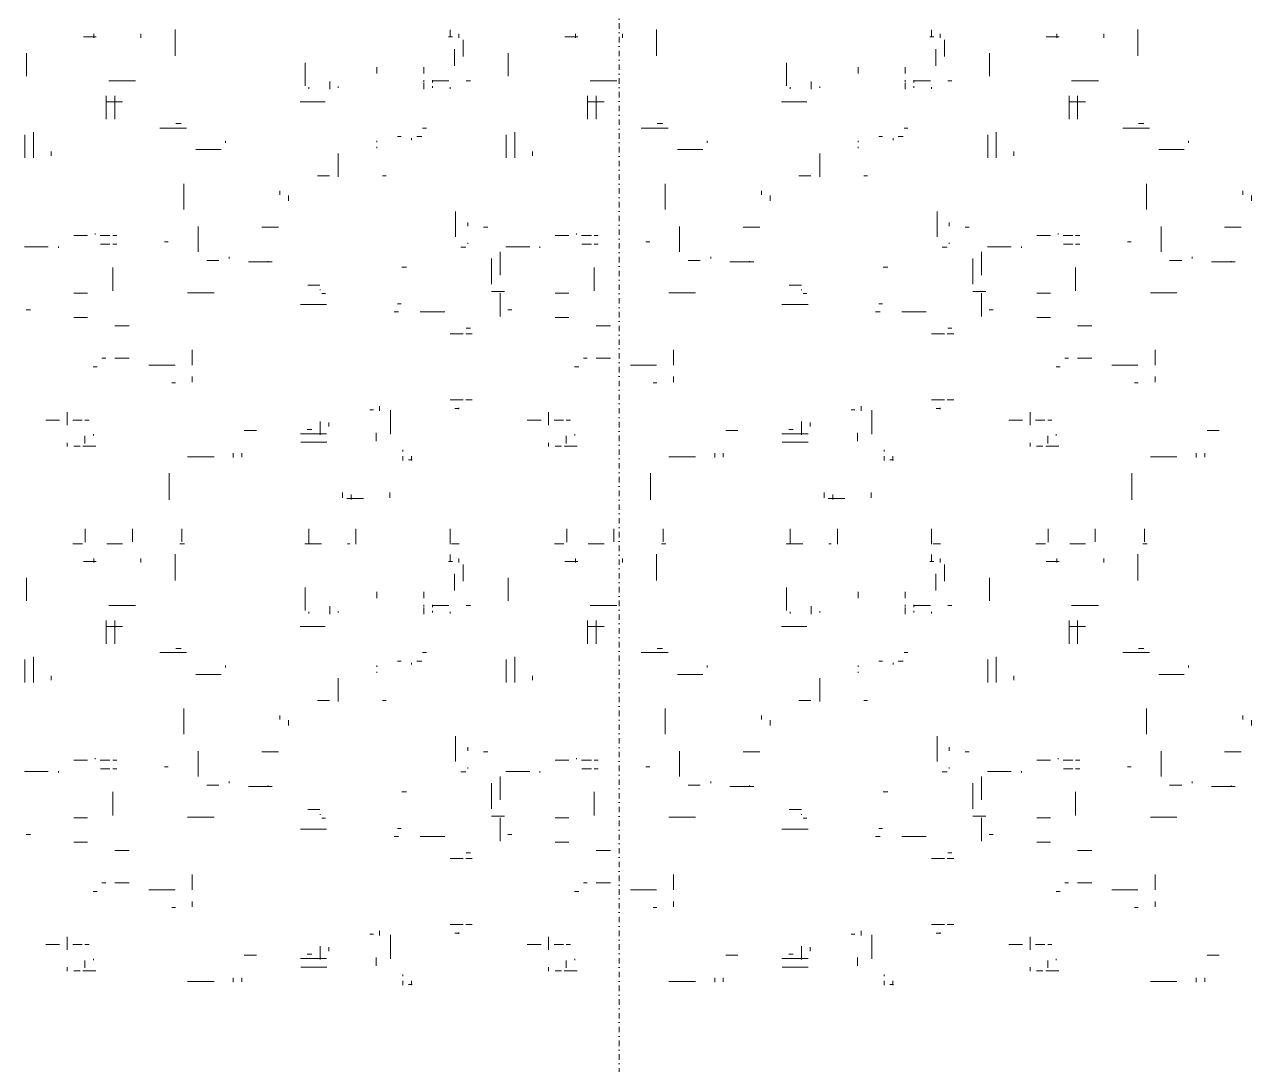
# Model space of a CAD drawing. Header units: millimetres. Extents: x -21051 to 202668, y -15646 to 13691.
# Drawn here: x -1062 to 364, y 2398 to 3606 of the extents above; entities that cross this region are included whole.
import ezdxf

# ---------------------------------------------------------------- set-up
doc = ezdxf.new("R2010")
doc.units = ezdxf.units.MM
doc.linetypes.add('Dash dot', pattern=[15.875, 6.35, -4.7625, 0, -4.7625])
for name, color, linetype, lineweight in [('G-IMPT', 8, 'Continuous', 5), ('I-FURN', 30, 'Continuous', 5), ('S-GRID', 1, 'Continuous', 9)]:
    doc.layers.add(name, color=color, linetype=linetype, lineweight=lineweight)
doc.layers.get('I-FURN').off()

# ---------------------------------------------------------------- blocks, each defined once
blk = doc.blocks.new('FUR_8_Carpet - _-V8-00_Ground floor')
at = {"layer": 'G-IMPT'}
for p, q in [((-256.4, 1500.8), (-256.4, 1495.8)), ((-203.3, 1500), (-234.1, 1500)), ((95.1, 1503.4), (99.5, 1503.4)), ((106.1, 1504.4), (106.1, 1499.2)), ((303, 1500.8), (303, 1495.8)), ((356.1, 1500), (325.3, 1500)), ((654.5, 1503.4), (658.9, 1503.4)), ((665.4, 1504.4), (665.4, 1499.2)), ((862.3, 1500.8), (862.3, 1495.8)), ((915.4, 1500), (884.6, 1500)), ((-81.7, 1487.7), (-96.7, 1487.7)), ((-83.9, 1484.3), (-83.9, 1475.6)), ((-78.4, 1487.7), (-71, 1487.7)), ((106.1, 1491.9), (106.1, 1493.9)), ((477.7, 1487.7), (462.7, 1487.7)), ((475.4, 1484.3), (475.4, 1475.6)), ((481, 1487.7), (488.4, 1487.7)), ((665.4, 1491.9), (665.4, 1493.9)), ((1037, 1487.7), (1022, 1487.7)), ((1034.8, 1484.3), (1034.8, 1475.6)), ((1040.3, 1487.7), (1047.7, 1487.7)), ((-283.3, 1469.5), (-269.2, 1469.5)), ((-93.9, 1473.5), (-93.9, 1475.2)), ((120.3, 1473.8), (120.3, 1445.7)), ((137.1, 1481.8), (137.1, 1472.3)), ((194.5, 1473.2), (224.8, 1473.2)), ((202.1, 1459.1), (202.1, 1474.5)), ((216.9, 1468.4), (211.7, 1468.4)), ((276, 1469.5), (290.2, 1469.5)), ((465.4, 1473.5), (465.4, 1475.2)), ((679.7, 1473.8), (679.7, 1445.7)), ((696.4, 1481.8), (696.4, 1472.3)), ((753.9, 1473.2), (784.1, 1473.2)), ((761.5, 1459.1), (761.5, 1474.5)), ((776.3, 1468.4), (771.1, 1468.4)), ((835.4, 1469.5), (849.5, 1469.5)), ((1024.8, 1473.5), (1024.8, 1475.2)), ((-83.9, 1457.2), (-88.8, 1457.2)), ((-80.7, 1457.2), (-69.9, 1457.2)), ((-70.3, 1457.2), (-76, 1457.2)), ((-54.6, 1457.2), (-38.7, 1457.2)), ((475.4, 1457.2), (470.5, 1457.2)), ((478.6, 1457.2), (489.5, 1457.2)), ((489.1, 1457.2), (483.4, 1457.2)), ((504.8, 1457.2), (520.7, 1457.2)), ((1034.8, 1457.2), (1029.9, 1457.2)), ((1038, 1457.2), (1048.8, 1457.2)), ((1048.4, 1457.2), (1042.7, 1457.2)), ((1064.1, 1457.2), (1080, 1457.2)), ((41.1, 1444.5), (41.1, 1443.1)), ((140, 1445.2), (144.5, 1445.2)), ((600.4, 1444.5), (600.4, 1443.1)), ((699.4, 1445.2), (703.8, 1445.2)), ((32.7, 1433.8), (25.3, 1433.8)), ((36, 1433.8), (51, 1433.8)), ((592.1, 1433.8), (584.7, 1433.8)), ((595.4, 1433.8), (610.4, 1433.8)), ((-208.7, 1406.9), (-208.7, 1413.1)), ((-189.2, 1413.9), (-184.8, 1413.9)), ((350.7, 1406.9), (350.7, 1413.1)), ((370.2, 1413.9), (374.6, 1413.9)), ((910, 1406.9), (910, 1413.1)), ((929.5, 1413.9), (933.9, 1413.9)), ((-208.7, 1393.6), (-208.7, 1375.8)), ((-135.3, 1385.5), (-118.6, 1385.5)), ((-108.2, 1385.5), (-103.7, 1385.5)), ((350.7, 1393.6), (350.7, 1375.8)), ((424.1, 1385.5), (440.8, 1385.5)), ((451.2, 1385.5), (455.6, 1385.5)), ((910, 1393.6), (910, 1375.8)), ((983.4, 1385.5), (1000.1, 1385.5)), ((1010.6, 1385.5), (1015, 1385.5)), ((32.7, 1357), (25.3, 1357)), ((36, 1357), (51, 1357)), ((592.1, 1357), (584.7, 1357)), ((595.4, 1357), (610.4, 1357)), ((27.5, 1350.4), (32.2, 1350.4)), ((586.8, 1350.4), (591.6, 1350.4)), ((-87, 1338), (-71.1, 1338)), ((-20.7, 1329.3), (-15.9, 1329.3)), ((-7.1, 1336.9), (-7.1, 1334.9)), ((-7.1, 1334.9), (-7.1, 1309.9)), ((57.2, 1331.4), (85.7, 1331.4)), ((116, 1331.4), (110.9, 1331.4)), ((472.4, 1338), (488.3, 1338)), ((538.6, 1329.3), (543.4, 1329.3)), ((552.2, 1336.9), (552.2, 1334.9)), ((552.2, 1334.9), (552.2, 1309.9)), ((616.6, 1331.4), (645.1, 1331.4)), ((675.4, 1331.4), (670.2, 1331.4)), ((1031.7, 1338), (1047.6, 1338)), ((1098, 1329.3), (1102.8, 1329.3)), ((112.3, 1322.3), (107.9, 1322.3)), ((194.5, 1322.9), (224.8, 1322.9)), ((671.7, 1322.3), (667.2, 1322.3)), ((753.9, 1322.9), (784.1, 1322.9)), ((-203.3, 1309.2), (-234.1, 1309.2)), ((-116.3, 1279.8), (-116.3, 1307.2)), ((-87, 1309.9), (-71.1, 1309.9)), ((-12.1, 1307.8), (2.9, 1307.8)), ((-2.5, 1307.8), (1.1, 1307.8)), ((2.9, 1299.3), (2.9, 1294.5)), ((195.8, 1310.3), (200.3, 1310.3)), ((202.1, 1306.4), (202.1, 1305.4)), ((216.4, 1300.3), (202.3, 1300.3)), ((356.1, 1309.2), (325.3, 1309.2)), ((443, 1279.8), (443, 1307.2)), ((472.4, 1309.9), (488.3, 1309.9)), ((547.2, 1307.8), (562.2, 1307.8)), ((556.9, 1307.8), (560.5, 1307.8)), ((562.2, 1299.3), (562.2, 1294.5)), ((755.2, 1310.3), (759.6, 1310.3)), ((761.5, 1306.4), (761.5, 1305.4)), ((775.8, 1300.3), (761.6, 1300.3)), ((915.4, 1309.2), (884.6, 1309.2)), ((1002.4, 1279.8), (1002.4, 1307.2)), ((1031.7, 1309.9), (1047.6, 1309.9)), ((-7.1, 1263.9), (-7.1, 1288.9)), ((2.9, 1294.5), (2.9, 1269.5)), ((552.2, 1263.9), (552.2, 1288.9)), ((562.2, 1294.5), (562.2, 1269.5)), ((-301.7, 1273.5), (-274.1, 1273.5)), ((-296.9, 1273.5), (-296.9, 1272.4)), ((-251.7, 1267.7), (-251.7, 1269.4)), ((101.7, 1279.7), (107.1, 1279.7)), ((257.6, 1273.5), (285.3, 1273.5)), ((262.5, 1273.5), (262.5, 1272.4)), ((307.6, 1267.7), (307.6, 1269.4)), ((661, 1279.7), (666.4, 1279.7)), ((817, 1273.5), (844.6, 1273.5)), ((821.8, 1273.5), (821.8, 1272.4)), ((867, 1267.7), (867, 1269.4)), ((-215.7, 1261.8), (-215.7, 1232.4)), ((-53.4, 1257.2), (-53.4, 1255.6)), ((-41.4, 1256.2), (-38.8, 1256.2)), ((-38.8, 1256.2), (-13.8, 1256.2)), ((-7.1, 1262), (-7.1, 1263.9)), ((32.9, 1256.4), (38.6, 1256.4)), ((343.7, 1261.8), (343.7, 1232.4)), ((506, 1257.2), (506, 1255.6)), ((517.9, 1256.2), (520.5, 1256.2)), ((520.5, 1256.2), (545.5, 1256.2)), ((552.2, 1262), (552.2, 1263.9)), ((592.2, 1256.4), (597.9, 1256.4)), ((903.1, 1261.8), (903.1, 1232.4)), ((1065.3, 1257.2), (1065.3, 1255.6)), ((1077.3, 1256.2), (1079.9, 1256.2)), ((1079.9, 1256.2), (1104.9, 1256.2)), ((-180.9, 1250.4), (-176.5, 1250.4)), ((-116.3, 1243), (-121.2, 1243)), ((-113.1, 1243), (-102.3, 1243)), ((-101.7, 1243), (-108.4, 1243)), ((-87, 1243), (-71.1, 1243)), ((30.4, 1252.4), (30.4, 1251.5)), ((44.6, 1215.1), (44.6, 1244.5)), ((378.4, 1250.4), (382.9, 1250.4)), ((443, 1243), (438.2, 1243)), ((446.2, 1243), (457.1, 1243)), ((457.7, 1243), (451, 1243)), ((472.4, 1243), (488.3, 1243)), ((589.7, 1252.4), (589.7, 1251.5)), ((604, 1215.1), (604, 1244.5)), ((937.8, 1250.4), (942.2, 1250.4)), ((1002.4, 1243), (997.5, 1243)), ((1005.6, 1243), (1016.4, 1243)), ((1017.1, 1243), (1010.3, 1243)), ((1031.7, 1243), (1047.6, 1243)), ((7.4, 1233.1), (12.1, 1233.1)), ((30.4, 1232.1), (30.4, 1227.8)), ((566.7, 1233.1), (571.5, 1233.1)), ((589.7, 1232.1), (589.7, 1227.8)), ((-198.9, 1212.5), (-198.9, 1182.7)), ((360.5, 1212.5), (360.5, 1182.7)), ((919.8, 1212.5), (919.8, 1182.7)), ((-320.6, 1196.3), (-320.6, 1202.4)), ((238.7, 1196.3), (238.7, 1202.4)), ((798.1, 1196.3), (798.1, 1202.4)), ((-310.6, 1190.8), (-310.6, 1195.7)), ((248.7, 1190.8), (248.7, 1195.7)), ((808.1, 1190.8), (808.1, 1195.7)), ((125.3, 1173.5), (129.7, 1173.5)), ((205.3, 1173.5), (191.1, 1173.5)), ((684.6, 1173.5), (689, 1173.5)), ((764.6, 1173.5), (750.5, 1173.5)), ((-213.1, 1143.1), (-242.4, 1143.1)), ((-44.6, 1146.3), (-44.6, 1150)), ((-44.6, 1145), (-44.6, 1146.3)), ((-24.2, 1152.7), (-24.2, 1127.7)), ((-24.2, 1127.7), (-24.2, 1152.7)), ((-14.2, 1127.7), (-14.2, 1152.7)), ((136.2, 1140), (136.2, 1141.4)), ((346.3, 1143.1), (316.9, 1143.1)), ((514.7, 1146.3), (514.7, 1150)), ((514.7, 1145), (514.7, 1146.3)), ((535.2, 1152.7), (535.2, 1127.7)), ((535.2, 1127.7), (535.2, 1152.7)), ((545.2, 1127.7), (545.2, 1152.7)), ((695.6, 1140), (695.6, 1141.4)), ((905.7, 1143.1), (876.3, 1143.1)), ((1074.1, 1146.3), (1074.1, 1150)), ((1074.1, 1145), (1074.1, 1146.3)), ((1094.6, 1152.7), (1094.6, 1127.7)), ((1094.6, 1127.7), (1094.6, 1152.7)), ((1104.6, 1127.7), (1104.6, 1152.7)), ((-247.5, 1135.2), (-247.5, 1132.8)), ((-14.2, 1125.8), (-14.2, 1127.7)), ((84, 1127.9), (89.7, 1127.9)), ((95.8, 1131.8), (95.8, 1129.8)), ((112.3, 1127.9), (107.9, 1127.9)), ((136.2, 1134.5), (136.2, 1132.8)), ((311.9, 1135.2), (311.9, 1132.8)), ((545.2, 1125.8), (545.2, 1127.7)), ((643.4, 1127.9), (649.1, 1127.9)), ((655.1, 1131.8), (655.1, 1129.8)), ((671.7, 1127.9), (667.2, 1127.9)), ((695.6, 1134.5), (695.6, 1132.8)), ((871.2, 1135.2), (871.2, 1132.8)), ((1104.6, 1125.8), (1104.6, 1127.7)), ((-171.1, 1117.9), (-202.2, 1117.9)), ((-189.5, 1112.9), (-195.7, 1112.9)), ((78.6, 1117.9), (83, 1117.9)), ((388.3, 1117.9), (357.2, 1117.9)), ((369.9, 1112.9), (363.7, 1112.9)), ((637.9, 1117.9), (642.4, 1117.9)), ((947.7, 1117.9), (916.5, 1117.9)), ((929.2, 1112.9), (923, 1112.9)), ((-108.7, 1080.7), (-108.7, 1107.6)), ((450.7, 1080.7), (450.7, 1107.6)), ((1010, 1080.7), (1010, 1107.6)), ((-127.8, 1087.5), (-109.5, 1087.5)), ((225.4, 1087.5), (196, 1087.5)), ((431.6, 1087.5), (449.9, 1087.5)), ((784.7, 1087.5), (755.4, 1087.5)), ((990.9, 1087.5), (1009.2, 1087.5)), ((51.1, 1072.5), (51.1, 1070.4)), ((81.5, 1065.5), (81.5, 1073)), ((81.5, 1069.7), (81.5, 1071.2)), ((191, 1063.9), (191, 1073)), ((215.2, 1072.3), (215.2, 1070.4)), ((610.4, 1072.5), (610.4, 1070.4)), ((640.9, 1065.5), (640.9, 1073)), ((640.9, 1069.7), (640.9, 1071.2)), ((750.3, 1063.9), (750.3, 1073)), ((774.6, 1072.3), (774.6, 1070.4)), ((-111.7, 1063), (-142.8, 1063)), ((-16.2, 1057.8), (-16.2, 1035.5)), ((-16.2, 1035.5), (-16.2, 1057.8)), ((27.5, 1063), (32.2, 1063)), ((71.5, 1063), (52.4, 1063)), ((81.5, 1064.1), (81.5, 1062.5)), ((447.7, 1063), (416.6, 1063)), ((543.1, 1057.8), (543.1, 1035.5)), ((543.1, 1035.5), (543.1, 1057.8)), ((586.8, 1063), (591.6, 1063)), ((630.9, 1063), (611.8, 1063)), ((640.9, 1064.1), (640.9, 1062.5)), ((1007, 1063), (975.9, 1063)), ((1102.5, 1057.8), (1102.5, 1035.5)), ((1102.5, 1035.5), (1102.5, 1057.8)), ((45.9, 1031.2), (45.9, 1045.6)), ((81.5, 1054.5), (81.5, 1047.2)), ((136.2, 1054.5), (136.2, 1047.2)), ((605.3, 1031.2), (605.3, 1045.6)), ((640.9, 1054.5), (640.9, 1047.2)), ((695.6, 1054.5), (695.6, 1047.2)), ((-188.8, 1034), (-188.8, 1003.5)), ((35.9, 1034.7), (35.9, 1029.7)), ((35.9, 1029.7), (35.9, 1015.3)), ((45.9, 1026.2), (45.9, 1031.2)), ((370.5, 1034), (370.5, 1003.5)), ((595.3, 1034.7), (595.3, 1029.7)), ((595.3, 1029.7), (595.3, 1015.3)), ((605.3, 1026.2), (605.3, 1031.2)), ((929.9, 1034), (929.9, 1003.5)), ((-149.1, 1008.5), (-149.1, 1013.1)), ((-94.4, 1008.5), (-94.4, 1013.1)), ((41.1, 1008.5), (41.1, 1013.1)), ((410.2, 1008.5), (410.2, 1013.1)), ((464.9, 1008.5), (464.9, 1013.1)), ((600.4, 1008.5), (600.4, 1013.1)), ((969.6, 1008.5), (969.6, 1013.1)), ((1024.3, 1008.5), (1024.3, 1013.1)), ((-82.2, 1012), (-97.2, 1012)), ((52.9, 1012), (48.5, 1012)), ((51.1, 1003.8), (51.1, 1011.2)), ((477.2, 1012), (462.2, 1012)), ((612.3, 1012), (607.8, 1012)), ((610.4, 1003.8), (610.4, 1011.2)), ((1036.5, 1012), (1021.5, 1012)), ((-196.4, 989.1), (-196.4, 973.9)), ((-139.1, 989.1), (-139.1, 973.9)), ((-84.4, 989.5), (-84.4, 973.9)), ((51.1, 991.9), (51.1, 973.9)), ((160.5, 991.7), (160.5, 973.9)), ((215.2, 990.9), (215.2, 973.9)), ((363, 989.1), (363, 973.9)), ((420.2, 989.1), (420.2, 973.9)), ((474.9, 989.5), (474.9, 973.9)), ((610.4, 991.9), (610.4, 973.9)), ((719.9, 991.7), (719.9, 973.9)), ((774.6, 990.9), (774.6, 973.9)), ((922.3, 989.1), (922.3, 973.9)), ((979.6, 989.1), (979.6, 973.9)), ((1034.3, 989.5), (1034.3, 973.9)), ((121.2, 931.7), (121.2, 937.9)), ((165.9, 934.3), (165.9, 939.8)), ((175.9, 931.9), (175.9, 937.9)), ((680.6, 931.7), (680.6, 937.9)), ((725.3, 934.3), (725.3, 939.8)), ((735.3, 931.9), (735.3, 937.9)), ((-256.4, 891.1), (-256.4, 886.1)), ((-203.3, 890.3), (-234.1, 890.3)), ((95.1, 893.7), (99.5, 893.7)), ((106.1, 894.7), (106.1, 889.5)), ((106.1, 882.2), (106.1, 884.2)), ((303, 891.1), (303, 886.1)), ((356.1, 890.3), (325.3, 890.3)), ((654.5, 893.7), (658.9, 893.7)), ((665.4, 894.7), (665.4, 889.5)), ((665.4, 882.2), (665.4, 884.2)), ((862.3, 891.1), (862.3, 886.1)), ((915.4, 890.3), (884.6, 890.3)), ((-81.7, 878), (-96.7, 878)), ((-83.9, 874.7), (-83.9, 866)), ((-78.4, 878), (-71, 878)), ((137.1, 872.1), (137.1, 862.6)), ((477.7, 878), (462.7, 878)), ((475.4, 874.7), (475.4, 866)), ((481, 878), (488.4, 878)), ((696.4, 872.1), (696.4, 862.6)), ((1037, 878), (1022, 878)), ((1034.8, 874.7), (1034.8, 866)), ((1040.3, 878), (1047.7, 878)), ((-283.3, 859.9), (-269.2, 859.9)), ((-93.9, 863.9), (-93.9, 865.6)), ((120.3, 864.2), (120.3, 836)), ((194.5, 863.5), (224.8, 863.5)), ((202.1, 849.4), (202.1, 864.8)), ((216.9, 858.7), (211.7, 858.7)), ((276, 859.9), (290.2, 859.9)), ((465.4, 863.9), (465.4, 865.6)), ((679.7, 864.2), (679.7, 836)), ((753.9, 863.5), (784.1, 863.5)), ((761.5, 849.4), (761.5, 864.8)), ((776.3, 858.7), (771.1, 858.7)), ((835.4, 859.9), (849.5, 859.9)), ((1024.8, 863.9), (1024.8, 865.6)), ((-83.9, 847.6), (-88.8, 847.6)), ((-80.7, 847.6), (-69.9, 847.6)), ((-70.3, 847.6), (-76, 847.6)), ((-54.6, 847.6), (-38.7, 847.6)), ((475.4, 847.6), (470.5, 847.6)), ((478.6, 847.6), (489.5, 847.6)), ((489.1, 847.6), (483.4, 847.6)), ((504.8, 847.6), (520.7, 847.6)), ((1034.8, 847.6), (1029.9, 847.6)), ((1038, 847.6), (1048.8, 847.6)), ((1048.4, 847.6), (1042.7, 847.6)), ((1064.1, 847.6), (1080, 847.6)), ((41.1, 834.9), (41.1, 833.4)), ((140, 835.6), (144.5, 835.6)), ((600.4, 834.9), (600.4, 833.4)), ((699.4, 835.6), (703.8, 835.6)), ((32.7, 824.1), (25.3, 824.1)), ((36, 824.1), (51, 824.1)), ((592.1, 824.1), (584.7, 824.1)), ((595.4, 824.1), (610.4, 824.1)), ((-208.7, 797.2), (-208.7, 803.4)), ((-189.2, 804.2), (-184.8, 804.2)), ((350.7, 797.2), (350.7, 803.4)), ((370.2, 804.2), (374.6, 804.2)), ((910, 797.2), (910, 803.4)), ((929.5, 804.2), (933.9, 804.2)), ((-208.7, 783.9), (-208.7, 766.1)), ((-135.3, 775.8), (-118.6, 775.8)), ((-108.2, 775.8), (-103.7, 775.8)), ((350.7, 783.9), (350.7, 766.1)), ((424.1, 775.8), (440.8, 775.8)), ((451.2, 775.8), (455.6, 775.8)), ((910, 783.9), (910, 766.1)), ((983.4, 775.8), (1000.1, 775.8)), ((1010.6, 775.8), (1015, 775.8)), ((32.7, 747.3), (25.3, 747.3)), ((36, 747.3), (51, 747.3)), ((592.1, 747.3), (584.7, 747.3)), ((595.4, 747.3), (610.4, 747.3)), ((-87, 728.3), (-71.1, 728.3)), ((-7.1, 727.2), (-7.1, 725.2)), ((27.5, 740.7), (32.2, 740.7)), ((472.4, 728.3), (488.3, 728.3)), ((552.2, 727.2), (552.2, 725.2)), ((586.8, 740.7), (591.6, 740.7)), ((1031.7, 728.3), (1047.6, 728.3)), ((-20.7, 719.6), (-15.9, 719.6)), ((-7.1, 725.2), (-7.1, 700.2)), ((57.2, 721.7), (85.7, 721.7)), ((116, 721.7), (110.9, 721.7)), ((194.5, 713.3), (224.8, 713.3)), ((538.6, 719.6), (543.4, 719.6)), ((552.2, 725.2), (552.2, 700.2)), ((616.6, 721.7), (645.1, 721.7)), ((675.4, 721.7), (670.2, 721.7)), ((753.9, 713.3), (784.1, 713.3)), ((1098, 719.6), (1102.8, 719.6)), ((-203.3, 699.6), (-234.1, 699.6)), ((-87, 700.2), (-71.1, 700.2)), ((112.3, 712.6), (107.9, 712.6)), ((195.8, 700.7), (200.3, 700.7)), ((356.1, 699.6), (325.3, 699.6)), ((472.4, 700.2), (488.3, 700.2)), ((671.7, 712.6), (667.2, 712.6)), ((755.2, 700.7), (759.6, 700.7)), ((915.4, 699.6), (884.6, 699.6)), ((1031.7, 700.2), (1047.6, 700.2)), ((-116.3, 670.2), (-116.3, 697.5)), ((-12.1, 698.1), (2.9, 698.1)), ((-2.5, 698.1), (1.1, 698.1)), ((2.9, 689.6), (2.9, 684.8)), ((2.9, 684.8), (2.9, 659.8)), ((202.1, 696.7), (202.1, 695.8)), ((216.4, 690.7), (202.3, 690.7)), ((443, 670.2), (443, 697.5)), ((547.2, 698.1), (562.2, 698.1)), ((556.9, 698.1), (560.5, 698.1)), ((562.2, 689.6), (562.2, 684.8)), ((562.2, 684.8), (562.2, 659.8)), ((761.5, 696.7), (761.5, 695.8)), ((775.8, 690.7), (761.6, 690.7)), ((1002.4, 670.2), (1002.4, 697.5)), ((-7.1, 654.2), (-7.1, 679.2)), ((101.7, 670), (107.1, 670)), ((552.2, 654.2), (552.2, 679.2)), ((661, 670), (666.4, 670)), ((-301.7, 663.8), (-274.1, 663.8)), ((-296.9, 663.9), (-296.9, 662.8)), ((-251.7, 658.1), (-251.7, 659.7)), ((257.6, 663.8), (285.3, 663.8)), ((262.5, 663.9), (262.5, 662.8)), ((307.6, 658.1), (307.6, 659.7)), ((817, 663.8), (844.6, 663.8)), ((821.8, 663.9), (821.8, 662.8)), ((867, 658.1), (867, 659.7)), ((-215.7, 652.2), (-215.7, 622.7)), ((-53.4, 647.6), (-53.4, 645.9)), ((-41.4, 646.5), (-38.8, 646.5)), ((-38.8, 646.5), (-13.8, 646.5)), ((-7.1, 652.3), (-7.1, 654.2)), ((30.4, 642.7), (30.4, 641.8)), ((32.9, 646.7), (38.6, 646.7)), ((343.7, 652.2), (343.7, 622.7)), ((506, 647.6), (506, 645.9)), ((517.9, 646.5), (520.5, 646.5)), ((520.5, 646.5), (545.5, 646.5)), ((552.2, 652.3), (552.2, 654.2)), ((589.7, 642.7), (589.7, 641.8)), ((592.2, 646.7), (597.9, 646.7)), ((903.1, 652.2), (903.1, 622.7)), ((1065.3, 647.6), (1065.3, 645.9)), ((1077.3, 646.5), (1079.9, 646.5)), ((1079.9, 646.5), (1104.9, 646.5)), ((-180.9, 640.7), (-176.5, 640.7)), ((-116.3, 633.3), (-121.2, 633.3)), ((-113.1, 633.3), (-102.3, 633.3)), ((-101.7, 633.3), (-108.4, 633.3)), ((-87, 633.3), (-71.1, 633.3)), ((44.6, 605.4), (44.6, 634.8)), ((378.4, 640.7), (382.9, 640.7)), ((443, 633.3), (438.2, 633.3)), ((446.2, 633.3), (457.1, 633.3)), ((457.7, 633.3), (451, 633.3)), ((472.4, 633.3), (488.3, 633.3)), ((604, 605.4), (604, 634.8)), ((937.8, 640.7), (942.2, 640.7)), ((1002.4, 633.3), (997.5, 633.3)), ((1005.6, 633.3), (1016.4, 633.3)), ((1017.1, 633.3), (1010.3, 633.3)), ((1031.7, 633.3), (1047.6, 633.3)), ((7.4, 623.4), (12.1, 623.4)), ((30.4, 622.4), (30.4, 618.1)), ((566.7, 623.4), (571.5, 623.4)), ((589.7, 622.4), (589.7, 618.1)), ((-198.9, 602.9), (-198.9, 573)), ((360.5, 602.9), (360.5, 573)), ((919.8, 602.9), (919.8, 573)), ((-320.6, 586.6), (-320.6, 592.8)), ((-310.6, 581.1), (-310.6, 586.1)), ((238.7, 586.6), (238.7, 592.8)), ((248.7, 581.1), (248.7, 586.1)), ((798.1, 586.6), (798.1, 592.8)), ((808.1, 581.1), (808.1, 586.1)), ((125.3, 563.9), (129.7, 563.9)), ((205.3, 563.9), (191.1, 563.9)), ((684.6, 563.9), (689, 563.9)), ((764.6, 563.9), (750.5, 563.9)), ((-24.2, 543.1), (-24.2, 518.1)), ((-24.2, 518.1), (-24.2, 543.1)), ((-14.2, 518.1), (-14.2, 543.1)), ((535.2, 543.1), (535.2, 518.1)), ((535.2, 518.1), (535.2, 543.1)), ((545.2, 518.1), (545.2, 543.1)), ((1094.6, 543.1), (1094.6, 518.1)), ((1094.6, 518.1), (1094.6, 543.1)), ((1104.6, 518.1), (1104.6, 543.1)), ((-213.1, 533.4), (-242.4, 533.4)), ((-44.6, 536.6), (-44.6, 540.4)), ((-44.6, 535.4), (-44.6, 536.6)), ((136.2, 530.3), (136.2, 531.8)), ((346.3, 533.4), (316.9, 533.4)), ((514.7, 536.6), (514.7, 540.4)), ((514.7, 535.4), (514.7, 536.6)), ((695.6, 530.3), (695.6, 531.8)), ((905.7, 533.4), (876.3, 533.4)), ((1074.1, 536.6), (1074.1, 540.4)), ((1074.1, 535.4), (1074.1, 536.6)), ((-247.5, 525.5), (-247.5, 523.1)), ((-14.2, 516.1), (-14.2, 518.1)), ((84, 518.3), (89.7, 518.3)), ((95.8, 522.2), (95.8, 520.1)), ((112.3, 518.3), (107.9, 518.3)), ((136.2, 524.8), (136.2, 523.1)), ((311.9, 525.5), (311.9, 523.1)), ((545.2, 516.1), (545.2, 518.1)), ((643.4, 518.3), (649.1, 518.3)), ((655.1, 522.2), (655.1, 520.1)), ((671.7, 518.3), (667.2, 518.3)), ((695.6, 524.8), (695.6, 523.1)), ((871.2, 525.5), (871.2, 523.1)), ((1104.6, 516.1), (1104.6, 518.1)), ((-171.1, 508.3), (-202.2, 508.3)), ((-189.5, 503.2), (-195.7, 503.2)), ((78.6, 508.3), (83, 508.3)), ((388.3, 508.3), (357.2, 508.3)), ((369.9, 503.2), (363.7, 503.2)), ((637.9, 508.3), (642.4, 508.3)), ((947.7, 508.3), (916.5, 508.3)), ((929.2, 503.2), (923, 503.2)), ((-108.7, 471), (-108.7, 498)), ((450.7, 471), (450.7, 498)), ((1010, 471), (1010, 498)), ((-127.8, 477.8), (-109.5, 477.8)), ((225.4, 477.8), (196, 477.8)), ((431.6, 477.8), (449.9, 477.8)), ((784.7, 477.8), (755.4, 477.8)), ((990.9, 477.8), (1009.2, 477.8)), ((51.1, 462.8), (51.1, 460.7)), ((81.5, 455.8), (81.5, 463.3)), ((81.5, 460), (81.5, 461.5)), ((191, 454.2), (191, 463.3)), ((215.2, 462.6), (215.2, 460.7)), ((610.4, 462.8), (610.4, 460.7)), ((640.9, 455.8), (640.9, 463.3)), ((640.9, 460), (640.9, 461.5)), ((750.3, 454.2), (750.3, 463.3)), ((774.6, 462.6), (774.6, 460.7)), ((-111.7, 453.4), (-142.8, 453.4)), ((-16.2, 448.1), (-16.2, 425.8)), ((-16.2, 425.8), (-16.2, 448.1)), ((27.5, 453.4), (32.2, 453.4)), ((71.5, 453.4), (52.4, 453.4)), ((81.5, 454.5), (81.5, 452.8)), ((81.5, 444.8), (81.5, 437.6)), ((136.2, 444.8), (136.2, 437.6)), ((447.7, 453.4), (416.6, 453.4)), ((543.1, 448.1), (543.1, 425.8)), ((543.1, 425.8), (543.1, 448.1)), ((586.8, 453.4), (591.6, 453.4)), ((630.9, 453.4), (611.8, 453.4)), ((640.9, 454.5), (640.9, 452.8)), ((640.9, 444.8), (640.9, 437.6)), ((695.6, 444.8), (695.6, 437.6)), ((1007, 453.4), (975.9, 453.4)), ((1102.5, 448.1), (1102.5, 425.8)), ((1102.5, 425.8), (1102.5, 448.1)), ((45.9, 421.6), (45.9, 436)), ((605.3, 421.6), (605.3, 436)), ((-188.8, 424.4), (-188.8, 393.8)), ((35.9, 425.1), (35.9, 420.1)), ((35.9, 420.1), (35.9, 405.7)), ((45.9, 416.6), (45.9, 421.6)), ((370.5, 424.4), (370.5, 393.8)), ((595.3, 425.1), (595.3, 420.1)), ((595.3, 420.1), (595.3, 405.7)), ((605.3, 416.6), (605.3, 421.6)), ((929.9, 424.4), (929.9, 393.8)), ((-149.1, 398.8), (-149.1, 403.4)), ((-82.2, 402.3), (-97.2, 402.3)), ((-94.4, 398.8), (-94.4, 403.4)), ((41.1, 398.8), (41.1, 403.4)), ((52.9, 402.3), (48.5, 402.3)), ((51.1, 394.1), (51.1, 401.5)), ((410.2, 398.8), (410.2, 403.4)), ((477.2, 402.3), (462.2, 402.3)), ((464.9, 398.8), (464.9, 403.4)), ((600.4, 398.8), (600.4, 403.4)), ((612.3, 402.3), (607.8, 402.3)), ((610.4, 394.1), (610.4, 401.5)), ((969.6, 398.8), (969.6, 403.4)), ((1036.5, 402.3), (1021.5, 402.3)), ((1024.3, 398.8), (1024.3, 403.4))]:
    blk.add_line(p, q, dxfattribs=at)
at = {"layer": 'G-IMPT', "flags": 128}
for points in [[(-266.4, 1495.8), (-266.4, 1500.4)], [(96.1, 1499.2), (96.1, 1504.3)], [(293, 1495.8), (293, 1500.4)], [(655.4, 1499.2), (655.4, 1504.3)], [(852.3, 1495.8), (852.3, 1500.4)], [(-63.5, 1483.5), (-63.5, 1488.1)], [(194.4, 1483.2), (224.6, 1483.2)], [(495.9, 1483.5), (495.9, 1488.1)], [(753.8, 1483.2), (783.9, 1483.2)], [(1055.3, 1483.5), (1055.3, 1488.1)], [(-63.5, 1463.3), (-63.5, 1448.1)], [(192.1, 1460.1), (192.1, 1464.7)], [(495.9, 1463.3), (495.9, 1448.1)], [(751.5, 1460.1), (751.5, 1464.7)], [(1055.3, 1463.3), (1055.3, 1448.1)], [(40.5, 1443.8), (45.7, 1443.8)], [(133, 1441.1), (133, 1446.5)], [(599.9, 1443.8), (605.1, 1443.8)], [(692.3, 1441.1), (692.3, 1446.5)], [(-188.7, 1393.4), (-158.4, 1393.4)], [(-98.4, 1395.5), (-93.6, 1395.5)], [(370.6, 1393.4), (401, 1393.4)], [(460.9, 1395.5), (465.7, 1395.5)], [(930, 1393.4), (960.3, 1393.4)], [(1020.3, 1395.5), (1025.1, 1395.5)], [(-118.6, 1348), (-135.3, 1348)], [(440.8, 1348), (424.1, 1348)], [(1000.1, 1348), (983.4, 1348)], [(-225.5, 1271.9), (-239.7, 1271.9)], [(333.8, 1271.9), (319.7, 1271.9)], [(893.2, 1271.9), (879, 1271.9)], [(-121.2, 1253), (-116.3, 1253)], [(-102.1, 1253), (-113.1, 1253)], [(-95.9, 1241.8), (-95.9, 1240.7)], [(438.2, 1253), (443, 1253)], [(457.3, 1253), (446.2, 1253)], [(463.5, 1241.8), (463.5, 1240.7)], [(997.5, 1253), (1002.4, 1253)], [(1016.7, 1253), (1005.6, 1253)], [(1022.9, 1241.8), (1022.9, 1240.7)], [(181, 1147.6), (181, 1174.6)], [(740.3, 1147.6), (740.3, 1174.6)], [(-24.2, 1127.7), (-24.2, 1122.6)], [(535.2, 1127.7), (535.2, 1122.6)], [(1094.6, 1127.7), (1094.6, 1122.6)], [(-118.7, 1107.6), (-118.7, 1080.7)], [(440.7, 1107.6), (440.7, 1080.7)], [(1000, 1107.6), (1000, 1080.7)], [(71.5, 1071.1), (71.5, 1069.2)], [(181, 1071.1), (181, 1069.7)], [(630.9, 1071.1), (630.9, 1069.2)], [(740.3, 1071.1), (740.3, 1069.7)], [(71.5, 1062.5), (71.5, 1065)], [(219.5, 1069.1), (219.5, 1042.1)], [(630.9, 1062.5), (630.9, 1065)], [(778.9, 1069.1), (778.9, 1042.1)], [(-16.2, 1035.5), (-16.2, 1030.8)], [(543.1, 1035.5), (543.1, 1030.8)], [(1102.5, 1035.5), (1102.5, 1030.8)], [(-199.5, 991.5), (-194.5, 991.5)], [(-109.5, 991.5), (-127.8, 991.5)], [(-70.1, 991.5), (-81.2, 991.5)], [(49.2, 991.5), (45.7, 991.5), (40.5, 991.5), (45.7, 991.5)], [(170.3, 991.5), (167.6, 991.5)], [(200.5, 991.5), (205.7, 991.5), (219.9, 991.5), (205.7, 991.5)], [(359.9, 991.5), (364.9, 991.5)], [(449.9, 991.5), (431.6, 991.5)], [(489.2, 991.5), (478.2, 991.5)], [(608.6, 991.5), (605.1, 991.5), (599.9, 991.5), (605.1, 991.5)], [(729.7, 991.5), (727, 991.5)], [(759.9, 991.5), (765.1, 991.5), (779.2, 991.5), (765.1, 991.5)], [(919.2, 991.5), (924.3, 991.5)], [(1009.2, 991.5), (990.9, 991.5)], [(1048.6, 991.5), (1037.5, 991.5)], [(-181.8, 909.2), (-181.8, 940.3)], [(377.6, 909.2), (377.6, 940.3)], [(936.9, 909.2), (936.9, 940.3)], [(-266.4, 886.1), (-266.4, 890.7)], [(96.1, 889.5), (96.1, 894.7)], [(293, 886.1), (293, 890.7)], [(655.4, 889.5), (655.4, 894.7)], [(852.3, 886.1), (852.3, 890.7)], [(-63.5, 873.9), (-63.5, 878.5)], [(194.4, 873.5), (224.6, 873.5)], [(495.9, 873.9), (495.9, 878.5)], [(753.8, 873.5), (783.9, 873.5)], [(1055.3, 873.9), (1055.3, 878.5)], [(-63.5, 853.7), (-63.5, 838.4)], [(192.1, 850.4), (192.1, 855.1)], [(495.9, 853.7), (495.9, 838.4)], [(751.5, 850.4), (751.5, 855.1)], [(1055.3, 853.7), (1055.3, 838.4)], [(40.5, 834.1), (45.7, 834.1)], [(133, 831.4), (133, 836.8)], [(599.9, 834.1), (605.1, 834.1)], [(692.3, 831.4), (692.3, 836.8)], [(-98.4, 785.8), (-93.6, 785.8)], [(460.9, 785.8), (465.7, 785.8)], [(1020.3, 785.8), (1025.1, 785.8)], [(-188.7, 783.8), (-158.4, 783.8)], [(370.6, 783.8), (401, 783.8)], [(930, 783.8), (960.3, 783.8)], [(-118.6, 738.3), (-135.3, 738.3)], [(440.8, 738.3), (424.1, 738.3)], [(1000.1, 738.3), (983.4, 738.3)], [(-225.5, 662.2), (-239.7, 662.2)], [(333.8, 662.2), (319.7, 662.2)], [(893.2, 662.2), (879, 662.2)], [(-121.2, 643.3), (-116.3, 643.3)], [(-102.1, 643.3), (-113.1, 643.3)], [(438.2, 643.3), (443, 643.3)], [(457.3, 643.3), (446.2, 643.3)], [(997.5, 643.3), (1002.4, 643.3)], [(1016.7, 643.3), (1005.6, 643.3)], [(-95.9, 632.1), (-95.9, 631)], [(463.5, 632.1), (463.5, 631)], [(1022.9, 632.1), (1022.9, 631)], [(181, 538), (181, 564.9)], [(740.3, 538), (740.3, 564.9)], [(-24.2, 518.1), (-24.2, 512.9)], [(535.2, 518.1), (535.2, 512.9)], [(1094.6, 518.1), (1094.6, 512.9)], [(-118.7, 498), (-118.7, 471)], [(440.7, 498), (440.7, 471)], [(1000, 498), (1000, 471)], [(71.5, 461.4), (71.5, 459.5)], [(181, 461.4), (181, 460)], [(219.5, 459.4), (219.5, 432.5)], [(630.9, 461.4), (630.9, 459.5)], [(740.3, 461.4), (740.3, 460)], [(778.9, 459.4), (778.9, 432.5)], [(71.5, 452.8), (71.5, 455.3)], [(630.9, 452.8), (630.9, 455.3)], [(-16.2, 425.8), (-16.2, 421.1)], [(543.1, 425.8), (543.1, 421.1)], [(1102.5, 425.8), (1102.5, 421.1)]]:
    blk.add_lwpolyline(points, close=True, dxfattribs=at)
for points in [[(49.3, 1433.8), (45.7, 1433.8), (40.5, 1433.8)], [(608.6, 1433.8), (605.1, 1433.8), (599.9, 1433.8)], [(-289.5, 1233.1), (-294.7, 1233.1), (-308.8, 1233.1)], [(269.8, 1233.1), (264.7, 1233.1), (250.5, 1233.1)], [(829.2, 1233.1), (824, 1233.1), (809.9, 1233.1)], [(171.1, 938.7), (166, 938.7), (151.8, 938.7)], [(730.5, 938.7), (725.3, 938.7), (711.2, 938.7)], [(49.3, 824.1), (45.7, 824.1), (40.5, 824.1)], [(608.6, 824.1), (605.1, 824.1), (599.9, 824.1)], [(-289.5, 623.4), (-294.7, 623.4), (-308.8, 623.4)], [(269.8, 623.4), (264.7, 623.4), (250.5, 623.4)], [(829.2, 623.4), (824, 623.4), (809.9, 623.4)]]:
    blk.add_lwpolyline(points, dxfattribs=at)

msp = doc.modelspace()

# ---------------------------------------------------------------- linework, layer by layer
at = {"layer": 'S-GRID', "linetype": 'Dash dot', "lineweight": 18}
msp.add_line((-371, 8463.9), (-371, -12107.9), dxfattribs=at)

# ---------------------------------------------------------------- block references
at = {"layer": 'I-FURN', "color": 10, "rotation": 180}
msp.add_blockref('FUR_8_Carpet - _-V8-00_Ground floor', (43, 3994), dxfattribs=at)

doc.saveas('drawing.dxf')
